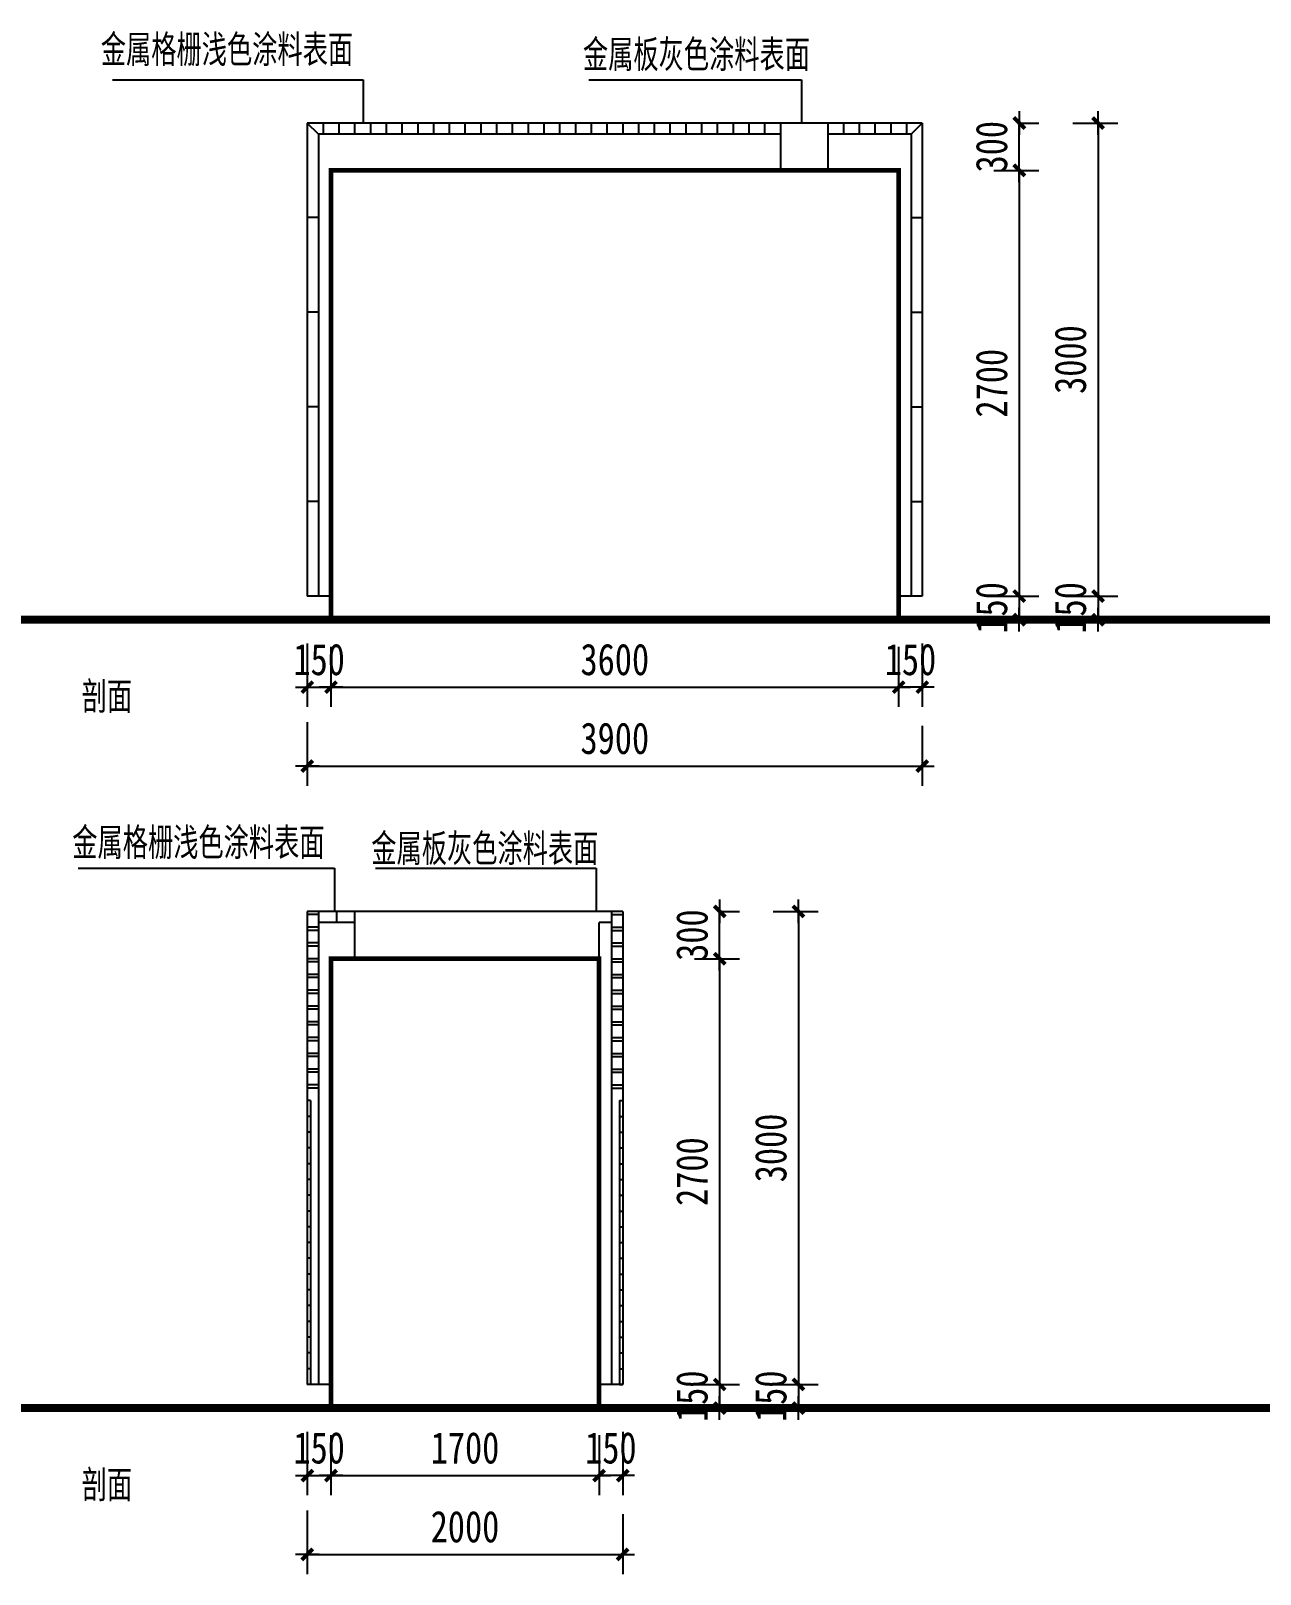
# Model space of a CAD drawing. Extents: x 16731 to 55153, y 153979 to 176230.
# Drawn here: x 31920 to 39715, y 165463 to 175251 of the extents above; entities that cross this region are included whole.
import ezdxf

# ---------------------------------------------------------------- set-up
doc = ezdxf.new("R2010")
doc.units = 0
doc.header["$LTSCALE"] = 500
doc.header["$MEASUREMENT"] = 0
doc.header["$PDMODE"] = 34
doc.layers.get('0').update_dxf_attribs({"linetype": 'CONTINUOUS'})
doc.layers.get('DEFPOINTS').update_dxf_attribs({"linetype": 'CONTINUOUS'})
doc.layers.add('L-OBJECT', color=4, linetype='CONTINUOUS')
doc.layers.add('PUB_DIM', color=3, linetype='CONTINUOUS')
doc.styles.add('_HZTXT', font='txt.shx', dxfattribs={"width": 0.8, "bigfont": 'HZTXT.shx'})
doc.styles.add('DIM_FONT', font='simhei.ttf', dxfattribs={"width": 0.8, "height": 200})
doc.dimstyles.new('DIMB', dxfattribs={"dimtxt": 300, "dimasz": 1, "dimexe": 250, "dimexo": 300, "dimgap": 150, "dimtad": 1, "dimdec": 0, "dimzin": 0, "dimtxsty": 'DIM_FONT', "dimblk": '_DIMX', "dimblk1": '_DIMX', "dimblk2": '_DIMX', "dimcen": 0.09, "dimse2": 1, "dimclrt": 7, "dimazin": 3, "dimtfac": 1, "dimtdec": 0, "dimtix": 1, "dimtmove": 0, "dimatfit": 3, "dimtolj": 1, "dimtzin": 0})

# ---------------------------------------------------------------- blocks, each defined once
blk = doc.blocks.new('_DIMX')
blk.add_line((-150, 0), (150, 0))
at = {"const_width": 50}
blk.add_lwpolyline([(-70, -70), (70, 70)], dxfattribs=at)
blk = doc.blocks.new('*D42')
at = {"color": 0, "linetype": 'BYBLOCK'}
for p, q in [((33672.6, 171366.6), (33672.6, 170963.5)), ((33822.6, 171344.5), (33822.6, 170963.5)), ((33672.1, 171088.5), (33671.6, 171088.5)), ((33672.6, 171088.5), (33822.6, 171088.5)), ((33823.1, 171088.5), (33823.6, 171088.5))]:
    blk.add_line(p, q, dxfattribs=at)
at = {"layer": 'DEFPOINTS', "color": 0, "linetype": 'BYBLOCK'}
for p in [(33672.6, 171516.6), (33822.6, 171494.5), (33822.6, 171088.5)]:
    blk.add_point(p, dxfattribs=at)
at = {"color": 0, "linetype": 'BYBLOCK', "xscale": 0.5, "yscale": 0.5, "zscale": 0.5}
blk.add_blockref('_DIMX', (33672.6, 171088.5), dxfattribs=at)
at = {"color": 0, "linetype": 'BYBLOCK', "xscale": 0.5, "yscale": 0.5, "zscale": 0.5, "rotation": 180}
blk.add_blockref('_DIMX', (33822.6, 171088.5), dxfattribs=at)
at = {"color": 7, "linetype": 'BYBLOCK', "insert": (33747.6, 171263.5), "char_height": 200, "attachment_point": 5, "style": 'DIM_FONT'}
blk.add_mtext('\\A1;150', dxfattribs=at)
blk = doc.blocks.new('*D43')
at = {"color": 0, "linetype": 'BYBLOCK'}
for p, q in [((33672.6, 170866.6), (33672.6, 170463.5)), ((37572.6, 170844.5), (37572.6, 170463.5)), ((33673.1, 170588.5), (37572.1, 170588.5))]:
    blk.add_line(p, q, dxfattribs=at)
at = {"layer": 'DEFPOINTS', "color": 0, "linetype": 'BYBLOCK'}
for p in [(33672.6, 171016.6), (37572.6, 170994.5), (37572.6, 170588.5)]:
    blk.add_point(p, dxfattribs=at)
at = {"color": 0, "linetype": 'BYBLOCK', "xscale": 0.5, "yscale": 0.5, "zscale": 0.5, "rotation": 180}
blk.add_blockref('_DIMX', (33672.6, 170588.5), dxfattribs=at)
at = {"color": 0, "linetype": 'BYBLOCK', "xscale": 0.5, "yscale": 0.5, "zscale": 0.5}
blk.add_blockref('_DIMX', (37572.6, 170588.5), dxfattribs=at)
at = {"color": 7, "linetype": 'BYBLOCK', "insert": (35622.6, 170763.5), "char_height": 200, "attachment_point": 5, "style": 'DIM_FONT'}
blk.add_mtext('\\A1;3900', dxfattribs=at)
blk = doc.blocks.new('*D44')
at = {"color": 0, "linetype": 'BYBLOCK'}
for p, q in [((37422.6, 171344.5), (37422.6, 170963.5)), ((37572.6, 171366.6), (37572.6, 170963.5)), ((37422.1, 171088.5), (37421.6, 171088.5)), ((37572.6, 171088.5), (37422.6, 171088.5)), ((37573.1, 171088.5), (37573.6, 171088.5))]:
    blk.add_line(p, q, dxfattribs=at)
at = {"layer": 'DEFPOINTS', "color": 0, "linetype": 'BYBLOCK'}
for p in [(37422.6, 171494.5), (37572.6, 171516.6), (37422.6, 171088.5)]:
    blk.add_point(p, dxfattribs=at)
at = {"color": 0, "linetype": 'BYBLOCK', "xscale": 0.5, "yscale": 0.5, "zscale": 0.5}
blk.add_blockref('_DIMX', (37422.6, 171088.5), dxfattribs=at)
at = {"color": 0, "linetype": 'BYBLOCK', "xscale": 0.5, "yscale": 0.5, "zscale": 0.5, "rotation": 180}
blk.add_blockref('_DIMX', (37572.6, 171088.5), dxfattribs=at)
at = {"color": 7, "linetype": 'BYBLOCK', "insert": (37497.6, 171263.5), "char_height": 200, "attachment_point": 5, "style": 'DIM_FONT'}
blk.add_mtext('\\A1;150', dxfattribs=at)
blk = doc.blocks.new('*D45')
at = {"color": 0, "linetype": 'BYBLOCK'}
for p, q in [((33822.6, 171194.5), (33822.6, 170963.5)), ((37422.6, 171194.5), (37422.6, 170963.5)), ((33823.1, 171088.5), (37422.1, 171088.5))]:
    blk.add_line(p, q, dxfattribs=at)
at = {"layer": 'DEFPOINTS', "color": 0, "linetype": 'BYBLOCK'}
for p in [(33822.6, 171344.5), (37422.6, 171344.5), (37422.6, 171088.5)]:
    blk.add_point(p, dxfattribs=at)
at = {"color": 0, "linetype": 'BYBLOCK', "xscale": 0.5, "yscale": 0.5, "zscale": 0.5, "rotation": 180}
blk.add_blockref('_DIMX', (33822.6, 171088.5), dxfattribs=at)
at = {"color": 0, "linetype": 'BYBLOCK', "xscale": 0.5, "yscale": 0.5, "zscale": 0.5}
blk.add_blockref('_DIMX', (37422.6, 171088.5), dxfattribs=at)
at = {"color": 7, "linetype": 'BYBLOCK', "insert": (35622.6, 171263.5), "char_height": 200, "attachment_point": 5, "style": 'DIM_FONT'}
blk.add_mtext('\\A1;3600', dxfattribs=at)
blk = doc.blocks.new('*D46')
at = {"color": 0, "linetype": 'BYBLOCK'}
for p, q in [((38527.2, 174666.6), (38812.6, 174666.6)), ((38687.6, 174666.1), (38687.6, 171667.1)), ((38527.2, 171666.6), (38812.6, 171666.6))]:
    blk.add_line(p, q, dxfattribs=at)
at = {"layer": 'DEFPOINTS', "color": 0, "linetype": 'BYBLOCK'}
for p in [(38377.2, 174666.6), (38377.2, 171666.6), (38687.6, 171666.6)]:
    blk.add_point(p, dxfattribs=at)
at = {"color": 0, "linetype": 'BYBLOCK', "xscale": 0.5, "yscale": 0.5, "zscale": 0.5}
for p, rotation in [((38687.6, 174666.6), 90), ((38687.6, 171666.6), 270)]:
    blk.add_blockref('_DIMX', p, dxfattribs=dict(at, rotation=rotation))
at = {"color": 7, "linetype": 'BYBLOCK', "insert": (38512.6, 173166.6), "char_height": 200, "attachment_point": 5, "rotation": 90, "style": 'DIM_FONT'}
blk.add_mtext('\\A1;3000', dxfattribs=at)
blk = doc.blocks.new('*D47')
at = {"color": 0, "linetype": 'BYBLOCK'}
for p, q in [((38527.2, 171666.6), (38812.6, 171666.6)), ((38687.6, 171667.1), (38687.6, 171667.6)), ((38687.6, 171666.6), (38687.6, 171516.6)), ((38527.2, 171516.6), (38812.6, 171516.6)), ((38687.6, 171516.1), (38687.6, 171515.6))]:
    blk.add_line(p, q, dxfattribs=at)
at = {"layer": 'DEFPOINTS', "color": 0, "linetype": 'BYBLOCK'}
for p in [(38377.2, 171666.6), (38377.2, 171516.6), (38687.6, 171516.6)]:
    blk.add_point(p, dxfattribs=at)
at = {"color": 0, "linetype": 'BYBLOCK', "xscale": 0.5, "yscale": 0.5, "zscale": 0.5}
for p, rotation in [((38687.6, 171666.6), 270), ((38687.6, 171516.6), 90)]:
    blk.add_blockref('_DIMX', p, dxfattribs=dict(at, rotation=rotation))
at = {"color": 7, "linetype": 'BYBLOCK', "insert": (38512.6, 171591.6), "char_height": 200, "attachment_point": 5, "rotation": 90, "style": 'DIM_FONT'}
blk.add_mtext('\\A1;150', dxfattribs=at)
blk = doc.blocks.new('*D48')
at = {"color": 0, "linetype": 'BYBLOCK'}
for p, q in [((38027.2, 174366.6), (38312.6, 174366.6)), ((38187.6, 174366.1), (38187.6, 171667.1)), ((38027.2, 171666.6), (38312.6, 171666.6))]:
    blk.add_line(p, q, dxfattribs=at)
at = {"layer": 'DEFPOINTS', "color": 0, "linetype": 'BYBLOCK'}
for p in [(37877.2, 174366.6), (37877.2, 171666.6), (38187.6, 171666.6)]:
    blk.add_point(p, dxfattribs=at)
at = {"color": 0, "linetype": 'BYBLOCK', "xscale": 0.5, "yscale": 0.5, "zscale": 0.5}
for p, rotation in [((38187.6, 174366.6), 90), ((38187.6, 171666.6), 270)]:
    blk.add_blockref('_DIMX', p, dxfattribs=dict(at, rotation=rotation))
at = {"color": 7, "linetype": 'BYBLOCK', "insert": (38012.6, 173016.6), "char_height": 200, "attachment_point": 5, "rotation": 90, "style": 'DIM_FONT'}
blk.add_mtext('\\A1;2700', dxfattribs=at)
blk = doc.blocks.new('*D49')
at = {"color": 0, "linetype": 'BYBLOCK'}
for p, q in [((38027.2, 171666.6), (38312.6, 171666.6)), ((38187.6, 171667.1), (38187.6, 171667.6)), ((38187.6, 171666.6), (38187.6, 171516.6)), ((38027.2, 171516.6), (38312.6, 171516.6)), ((38187.6, 171516.1), (38187.6, 171515.6))]:
    blk.add_line(p, q, dxfattribs=at)
at = {"layer": 'DEFPOINTS', "color": 0, "linetype": 'BYBLOCK'}
for p in [(37877.2, 171666.6), (37877.2, 171516.6), (38187.6, 171516.6)]:
    blk.add_point(p, dxfattribs=at)
at = {"color": 0, "linetype": 'BYBLOCK', "xscale": 0.5, "yscale": 0.5, "zscale": 0.5}
for p, rotation in [((38187.6, 171666.6), 270), ((38187.6, 171516.6), 90)]:
    blk.add_blockref('_DIMX', p, dxfattribs=dict(at, rotation=rotation))
at = {"color": 7, "linetype": 'BYBLOCK', "insert": (38012.6, 171591.6), "char_height": 200, "attachment_point": 5, "rotation": 90, "style": 'DIM_FONT'}
blk.add_mtext('\\A1;150', dxfattribs=at)
blk = doc.blocks.new('*D50')
at = {"color": 0, "linetype": 'BYBLOCK'}
for p, q in [((38177.2, 174666.6), (38312.6, 174666.6)), ((38187.6, 174667.1), (38187.6, 174667.6)), ((38187.6, 174366.6), (38187.6, 174666.6)), ((38177.2, 174366.6), (38312.6, 174366.6)), ((38187.6, 174366.1), (38187.6, 174365.6))]:
    blk.add_line(p, q, dxfattribs=at)
at = {"layer": 'DEFPOINTS', "color": 0, "linetype": 'BYBLOCK'}
for p in [(38027.2, 174666.6), (38187.6, 174666.6), (38027.2, 174366.6)]:
    blk.add_point(p, dxfattribs=at)
at = {"color": 0, "linetype": 'BYBLOCK', "xscale": 0.5, "yscale": 0.5, "zscale": 0.5}
for p, rotation in [((38187.6, 174666.6), 270), ((38187.6, 174366.6), 90)]:
    blk.add_blockref('_DIMX', p, dxfattribs=dict(at, rotation=rotation))
at = {"color": 7, "linetype": 'BYBLOCK', "insert": (38012.6, 174516.6), "char_height": 200, "attachment_point": 5, "rotation": 90, "style": 'DIM_FONT'}
blk.add_mtext('\\A1;300', dxfattribs=at)
blk = doc.blocks.new('*D51')
at = {"color": 0, "linetype": 'BYBLOCK'}
for p, q in [((33672.6, 166366.4), (33672.6, 165963.4)), ((33822.6, 166344.4), (33822.6, 165963.4)), ((33672.1, 166088.4), (33671.6, 166088.4)), ((33672.6, 166088.4), (33822.6, 166088.4)), ((33823.1, 166088.4), (33823.6, 166088.4))]:
    blk.add_line(p, q, dxfattribs=at)
at = {"layer": 'DEFPOINTS', "color": 0, "linetype": 'BYBLOCK'}
for p in [(33672.6, 166516.4), (33822.6, 166494.4), (33822.6, 166088.4)]:
    blk.add_point(p, dxfattribs=at)
at = {"color": 0, "linetype": 'BYBLOCK', "xscale": 0.5, "yscale": 0.5, "zscale": 0.5}
blk.add_blockref('_DIMX', (33672.6, 166088.4), dxfattribs=at)
at = {"color": 0, "linetype": 'BYBLOCK', "xscale": 0.5, "yscale": 0.5, "zscale": 0.5, "rotation": 180}
blk.add_blockref('_DIMX', (33822.6, 166088.4), dxfattribs=at)
at = {"color": 7, "linetype": 'BYBLOCK', "insert": (33747.6, 166263.4), "char_height": 200, "attachment_point": 5, "style": 'DIM_FONT'}
blk.add_mtext('\\A1;150', dxfattribs=at)
blk = doc.blocks.new('*D52')
at = {"color": 0, "linetype": 'BYBLOCK'}
for p, q in [((33672.6, 165866.4), (33672.6, 165463.4)), ((35672.6, 165844.4), (35672.6, 165463.4)), ((33673.1, 165588.4), (35672.1, 165588.4))]:
    blk.add_line(p, q, dxfattribs=at)
at = {"layer": 'DEFPOINTS', "color": 0, "linetype": 'BYBLOCK'}
for p in [(33672.6, 166016.4), (35672.6, 165994.4), (35672.6, 165588.4)]:
    blk.add_point(p, dxfattribs=at)
at = {"color": 0, "linetype": 'BYBLOCK', "xscale": 0.5, "yscale": 0.5, "zscale": 0.5, "rotation": 180}
blk.add_blockref('_DIMX', (33672.6, 165588.4), dxfattribs=at)
at = {"color": 0, "linetype": 'BYBLOCK', "xscale": 0.5, "yscale": 0.5, "zscale": 0.5}
blk.add_blockref('_DIMX', (35672.6, 165588.4), dxfattribs=at)
at = {"color": 7, "linetype": 'BYBLOCK', "insert": (34672.6, 165763.4), "char_height": 200, "attachment_point": 5, "style": 'DIM_FONT'}
blk.add_mtext('\\A1;2000', dxfattribs=at)
blk = doc.blocks.new('*D53')
at = {"color": 0, "linetype": 'BYBLOCK'}
for p, q in [((35522.6, 166344.4), (35522.6, 165963.4)), ((35672.6, 166366.4), (35672.6, 165963.4)), ((35522.1, 166088.4), (35521.6, 166088.4)), ((35672.6, 166088.4), (35522.6, 166088.4)), ((35673.1, 166088.4), (35673.6, 166088.4))]:
    blk.add_line(p, q, dxfattribs=at)
at = {"layer": 'DEFPOINTS', "color": 0, "linetype": 'BYBLOCK'}
for p in [(35522.6, 166494.4), (35672.6, 166516.4), (35522.6, 166088.4)]:
    blk.add_point(p, dxfattribs=at)
at = {"color": 0, "linetype": 'BYBLOCK', "xscale": 0.5, "yscale": 0.5, "zscale": 0.5}
blk.add_blockref('_DIMX', (35522.6, 166088.4), dxfattribs=at)
at = {"color": 0, "linetype": 'BYBLOCK', "xscale": 0.5, "yscale": 0.5, "zscale": 0.5, "rotation": 180}
blk.add_blockref('_DIMX', (35672.6, 166088.4), dxfattribs=at)
at = {"color": 7, "linetype": 'BYBLOCK', "insert": (35597.6, 166263.4), "char_height": 200, "attachment_point": 5, "style": 'DIM_FONT'}
blk.add_mtext('\\A1;150', dxfattribs=at)
blk = doc.blocks.new('*D54')
at = {"color": 0, "linetype": 'BYBLOCK'}
for p, q in [((33822.6, 166194.4), (33822.6, 165963.4)), ((35522.6, 166194.4), (35522.6, 165963.4)), ((33823.1, 166088.4), (35522.1, 166088.4))]:
    blk.add_line(p, q, dxfattribs=at)
at = {"layer": 'DEFPOINTS', "color": 0, "linetype": 'BYBLOCK'}
for p in [(33822.6, 166344.4), (35522.6, 166344.4), (35522.6, 166088.4)]:
    blk.add_point(p, dxfattribs=at)
at = {"color": 0, "linetype": 'BYBLOCK', "xscale": 0.5, "yscale": 0.5, "zscale": 0.5, "rotation": 180}
blk.add_blockref('_DIMX', (33822.6, 166088.4), dxfattribs=at)
at = {"color": 0, "linetype": 'BYBLOCK', "xscale": 0.5, "yscale": 0.5, "zscale": 0.5}
blk.add_blockref('_DIMX', (35522.6, 166088.4), dxfattribs=at)
at = {"color": 7, "linetype": 'BYBLOCK', "insert": (34672.6, 166263.4), "char_height": 200, "attachment_point": 5, "style": 'DIM_FONT'}
blk.add_mtext('\\A1;1700', dxfattribs=at)
blk = doc.blocks.new('*D55')
at = {"color": 0, "linetype": 'BYBLOCK'}
for p, q in [((36627.2, 169666.4), (36912.6, 169666.4)), ((36787.6, 169665.9), (36787.6, 166666.9)), ((36627.2, 166666.4), (36912.6, 166666.4))]:
    blk.add_line(p, q, dxfattribs=at)
at = {"layer": 'DEFPOINTS', "color": 0, "linetype": 'BYBLOCK'}
for p in [(36477.2, 169666.4), (36477.2, 166666.4), (36787.6, 166666.4)]:
    blk.add_point(p, dxfattribs=at)
at = {"color": 0, "linetype": 'BYBLOCK', "xscale": 0.5, "yscale": 0.5, "zscale": 0.5}
for p, rotation in [((36787.6, 169666.4), 90), ((36787.6, 166666.4), 270)]:
    blk.add_blockref('_DIMX', p, dxfattribs=dict(at, rotation=rotation))
at = {"color": 7, "linetype": 'BYBLOCK', "insert": (36612.6, 168166.4), "char_height": 200, "attachment_point": 5, "rotation": 90, "style": 'DIM_FONT'}
blk.add_mtext('\\A1;3000', dxfattribs=at)
blk = doc.blocks.new('*D56')
at = {"color": 0, "linetype": 'BYBLOCK'}
for p, q in [((36627.2, 166666.4), (36912.6, 166666.4)), ((36787.6, 166666.9), (36787.6, 166667.4)), ((36787.6, 166666.4), (36787.6, 166516.4)), ((36627.2, 166516.4), (36912.6, 166516.4)), ((36787.6, 166515.9), (36787.6, 166515.4))]:
    blk.add_line(p, q, dxfattribs=at)
at = {"layer": 'DEFPOINTS', "color": 0, "linetype": 'BYBLOCK'}
for p in [(36477.2, 166666.4), (36477.2, 166516.4), (36787.6, 166516.4)]:
    blk.add_point(p, dxfattribs=at)
at = {"color": 0, "linetype": 'BYBLOCK', "xscale": 0.5, "yscale": 0.5, "zscale": 0.5}
for p, rotation in [((36787.6, 166666.4), 270), ((36787.6, 166516.4), 90)]:
    blk.add_blockref('_DIMX', p, dxfattribs=dict(at, rotation=rotation))
at = {"color": 7, "linetype": 'BYBLOCK', "insert": (36612.6, 166591.4), "char_height": 200, "attachment_point": 5, "rotation": 90, "style": 'DIM_FONT'}
blk.add_mtext('\\A1;150', dxfattribs=at)
blk = doc.blocks.new('*D57')
at = {"color": 0, "linetype": 'BYBLOCK'}
for p, q in [((36127.2, 169366.4), (36412.6, 169366.4)), ((36287.6, 169365.9), (36287.6, 166666.9)), ((36127.2, 166666.4), (36412.6, 166666.4))]:
    blk.add_line(p, q, dxfattribs=at)
at = {"layer": 'DEFPOINTS', "color": 0, "linetype": 'BYBLOCK'}
for p in [(35977.2, 169366.4), (35977.2, 166666.4), (36287.6, 166666.4)]:
    blk.add_point(p, dxfattribs=at)
at = {"color": 0, "linetype": 'BYBLOCK', "xscale": 0.5, "yscale": 0.5, "zscale": 0.5}
for p, rotation in [((36287.6, 169366.4), 90), ((36287.6, 166666.4), 270)]:
    blk.add_blockref('_DIMX', p, dxfattribs=dict(at, rotation=rotation))
at = {"color": 7, "linetype": 'BYBLOCK', "insert": (36112.6, 168016.4), "char_height": 200, "attachment_point": 5, "rotation": 90, "style": 'DIM_FONT'}
blk.add_mtext('\\A1;2700', dxfattribs=at)
blk = doc.blocks.new('*D58')
at = {"color": 0, "linetype": 'BYBLOCK'}
for p, q in [((36127.2, 166666.4), (36412.6, 166666.4)), ((36287.6, 166666.9), (36287.6, 166667.4)), ((36287.6, 166666.4), (36287.6, 166516.4)), ((36127.2, 166516.4), (36412.6, 166516.4)), ((36287.6, 166515.9), (36287.6, 166515.4))]:
    blk.add_line(p, q, dxfattribs=at)
at = {"layer": 'DEFPOINTS', "color": 0, "linetype": 'BYBLOCK'}
for p in [(35977.2, 166666.4), (35977.2, 166516.4), (36287.6, 166516.4)]:
    blk.add_point(p, dxfattribs=at)
at = {"color": 0, "linetype": 'BYBLOCK', "xscale": 0.5, "yscale": 0.5, "zscale": 0.5}
for p, rotation in [((36287.6, 166666.4), 270), ((36287.6, 166516.4), 90)]:
    blk.add_blockref('_DIMX', p, dxfattribs=dict(at, rotation=rotation))
at = {"color": 7, "linetype": 'BYBLOCK', "insert": (36112.6, 166591.4), "char_height": 200, "attachment_point": 5, "rotation": 90, "style": 'DIM_FONT'}
blk.add_mtext('\\A1;150', dxfattribs=at)
blk = doc.blocks.new('*D59')
at = {"color": 0, "linetype": 'BYBLOCK'}
for p, q in [((36277.2, 169666.4), (36412.6, 169666.4)), ((36287.6, 169666.9), (36287.6, 169667.4)), ((36287.6, 169366.4), (36287.6, 169666.4)), ((36277.2, 169366.4), (36412.6, 169366.4)), ((36287.6, 169365.9), (36287.6, 169365.4))]:
    blk.add_line(p, q, dxfattribs=at)
at = {"layer": 'DEFPOINTS', "color": 0, "linetype": 'BYBLOCK'}
for p in [(36127.2, 169666.4), (36287.6, 169666.4), (36127.2, 169366.4)]:
    blk.add_point(p, dxfattribs=at)
at = {"color": 0, "linetype": 'BYBLOCK', "xscale": 0.5, "yscale": 0.5, "zscale": 0.5}
for p, rotation in [((36287.6, 169666.4), 270), ((36287.6, 169366.4), 90)]:
    blk.add_blockref('_DIMX', p, dxfattribs=dict(at, rotation=rotation))
at = {"color": 7, "linetype": 'BYBLOCK', "insert": (36112.6, 169516.4), "char_height": 200, "attachment_point": 5, "rotation": 90, "style": 'DIM_FONT'}
blk.add_mtext('\\A1;300', dxfattribs=at)

msp = doc.modelspace()

# ---------------------------------------------------------------- linework, layer by layer
at = {"layer": 'L-OBJECT'}
for p, q in [((33672.6, 174666.6), (33672.6, 171666.6)), ((37572.6, 174666.6), (33672.6, 174666.6)), ((33742.6, 174596.6), (33672.6, 174666.6)), ((33772.6, 174666.6), (33772.6, 174596.6)), ((33872.6, 174666.6), (33872.6, 174596.6)), ((33972.6, 174666.6), (33972.6, 174596.6)), ((34072.6, 174666.6), (34072.6, 174596.6)), ((34172.6, 174666.6), (34172.6, 174596.6)), ((34272.6, 174666.6), (34272.6, 174596.6)), ((34372.6, 174666.6), (34372.6, 174596.6)), ((34472.6, 174666.6), (34472.6, 174596.6)), ((34572.6, 174666.6), (34572.6, 174596.6)), ((34672.6, 174666.6), (34672.6, 174596.6)), ((34772.6, 174666.6), (34772.6, 174596.6)), ((34872.6, 174666.6), (34872.6, 174596.6)), ((34972.6, 174666.6), (34972.6, 174596.6)), ((35072.6, 174666.6), (35072.6, 174596.6)), ((35172.6, 174666.6), (35172.6, 174596.6)), ((35272.6, 174666.6), (35272.6, 174596.6)), ((35372.6, 174666.6), (35372.6, 174596.6)), ((35472.6, 174666.6), (35472.6, 174596.6)), ((35572.6, 174666.6), (35572.6, 174596.6)), ((35672.6, 174666.6), (35672.6, 174596.6)), ((35772.6, 174666.6), (35772.6, 174596.6)), ((35872.6, 174666.6), (35872.6, 174596.6)), ((35972.6, 174666.6), (35972.6, 174596.6)), ((36072.6, 174666.6), (36072.6, 174596.6)), ((36172.6, 174666.6), (36172.6, 174596.6)), ((36272.6, 174666.6), (36272.6, 174596.6)), ((36372.6, 174666.6), (36372.6, 174596.6)), ((36472.6, 174666.6), (36472.6, 174596.6)), ((36572.6, 174666.6), (36572.6, 174596.6)), ((36672.6, 174666.6), (36672.6, 174366.6)), ((36972.6, 174666.6), (36972.6, 174366.6)), ((37072.6, 174666.6), (37072.6, 174596.6)), ((37172.6, 174666.6), (37172.6, 174596.6)), ((37272.6, 174666.6), (37272.6, 174596.6)), ((37372.6, 174666.6), (37372.6, 174596.6)), ((37472.6, 174666.6), (37472.6, 174596.6)), ((37502.6, 174596.6), (37572.6, 174666.6)), ((37572.6, 174666.6), (37572.6, 171666.6)), ((33742.6, 174596.6), (33742.6, 171666.6)), ((36672.6, 174596.6), (33742.6, 174596.6)), ((37502.6, 174596.6), (36972.6, 174596.6)), ((37502.6, 174596.6), (37502.6, 171666.6)), ((33822.6, 174366.6), (33822.6, 171516.6)), ((33822.6, 174366.6), (37422.6, 174366.6)), ((37422.6, 174366.6), (37422.6, 171516.6)), ((33742.6, 174066.6), (33672.6, 174066.6)), ((37502.6, 174066.6), (37572.6, 174066.6)), ((33742.6, 173466.6), (33672.6, 173466.6)), ((37502.6, 173466.6), (37572.6, 173466.6)), ((33742.6, 172866.6), (33672.6, 172866.6)), ((37502.6, 172866.6), (37572.6, 172866.6)), ((33742.6, 172266.6), (33672.6, 172266.6)), ((37502.6, 172266.6), (37572.6, 172266.6)), ((33822.6, 171666.6), (33672.6, 171666.6)), ((37572.6, 171666.6), (37422.6, 171666.6)), ((33672.6, 169666.4), (33672.6, 166666.4)), ((35672.6, 169666.4), (33672.6, 169666.4)), ((33672.6, 169666.4), (33672.6, 169596.4)), ((33742.6, 169646.4), (33672.6, 169646.4)), ((33742.6, 169666.4), (33742.6, 166666.4)), ((33857.6, 169666.4), (33857.6, 169596.4)), ((33972.6, 169666.4), (33972.6, 169596.4)), ((33972.6, 169666.4), (33972.6, 169596.4)), ((33972.6, 169666.4), (33972.6, 169366.4)), ((35602.6, 169666.4), (35602.6, 166666.4)), ((35602.6, 169646.4), (35672.6, 169646.4)), ((35672.6, 169666.4), (35672.6, 166666.4)), ((35672.6, 169666.4), (35672.6, 169596.4)), ((33742.6, 169566.4), (33672.6, 169566.4)), ((33742.6, 169546.4), (33672.6, 169546.4)), ((33972.6, 169596.4), (33742.6, 169596.4)), ((35602.6, 169596.4), (35522.6, 169596.4)), ((35522.6, 169366.4), (35522.6, 169596.4)), ((35602.6, 169566.4), (35672.6, 169566.4)), ((35602.6, 169546.4), (35672.6, 169546.4)), ((33742.6, 169466.4), (33672.6, 169466.4)), ((33742.6, 169446.4), (33672.6, 169446.4)), ((35602.6, 169466.4), (35672.6, 169466.4)), ((35602.6, 169446.4), (35672.6, 169446.4)), ((33742.6, 169366.4), (33672.6, 169366.4)), ((33742.6, 169346.4), (33672.6, 169346.4)), ((33822.6, 169366.4), (33822.6, 166516.4)), ((33822.6, 169366.4), (35522.6, 169366.4)), ((35522.6, 169366.4), (35522.6, 166516.4)), ((35602.6, 169366.4), (35672.6, 169366.4)), ((35602.6, 169346.4), (35672.6, 169346.4)), ((33742.6, 169266.4), (33672.6, 169266.4)), ((33742.6, 169246.4), (33672.6, 169246.4)), ((35602.6, 169266.4), (35672.6, 169266.4)), ((35602.6, 169246.4), (35672.6, 169246.4)), ((33742.6, 169166.4), (33672.6, 169166.4)), ((33742.6, 169146.4), (33672.6, 169146.4)), ((35602.6, 169166.4), (35672.6, 169166.4)), ((35602.6, 169146.4), (35672.6, 169146.4)), ((33742.6, 169066.4), (33672.6, 169066.4)), ((33742.6, 169066.4), (33672.6, 169066.4)), ((33742.6, 169046.4), (33672.6, 169046.4)), ((35602.6, 169066.4), (35672.6, 169066.4)), ((35602.6, 169066.4), (35672.6, 169066.4)), ((35602.6, 169046.4), (35672.6, 169046.4)), ((33742.6, 168966.4), (33672.6, 168966.4)), ((33742.6, 168946.4), (33672.6, 168946.4)), ((35602.6, 168966.4), (35672.6, 168966.4)), ((35602.6, 168946.4), (35672.6, 168946.4)), ((33742.6, 168866.4), (33672.6, 168866.4)), ((33742.6, 168846.4), (33672.6, 168846.4)), ((35602.6, 168866.4), (35672.6, 168866.4)), ((35602.6, 168846.4), (35672.6, 168846.4)), ((33742.6, 168766.4), (33672.6, 168766.4)), ((33742.6, 168746.4), (33672.6, 168746.4)), ((35602.6, 168766.4), (35672.6, 168766.4)), ((35602.6, 168746.4), (35672.6, 168746.4)), ((33742.6, 168666.4), (33672.6, 168666.4)), ((33742.6, 168646.4), (33672.6, 168646.4)), ((35602.6, 168666.4), (35672.6, 168666.4)), ((35602.6, 168646.4), (35672.6, 168646.4)), ((33742.6, 168566.4), (33672.6, 168566.4)), ((35602.6, 168566.4), (35672.6, 168566.4)), ((33742.6, 168546.4), (33672.6, 168546.4)), ((33692.6, 168466.4), (33672.6, 168466.4)), ((33692.6, 168466.4), (33692.6, 166666.4)), ((35602.6, 168546.4), (35672.6, 168546.4)), ((35652.6, 168466.4), (35672.6, 168466.4)), ((35652.6, 168466.4), (35652.6, 166666.4)), ((33692.6, 168366.4), (33672.6, 168366.4)), ((35652.6, 168366.4), (35672.6, 168366.4)), ((33692.6, 168266.4), (33672.6, 168266.4)), ((35652.6, 168266.4), (35672.6, 168266.4)), ((33692.6, 168166.4), (33672.6, 168166.4)), ((35652.6, 168166.4), (35672.6, 168166.4)), ((33692.6, 168066.4), (33672.6, 168066.4)), ((35652.6, 168066.4), (35672.6, 168066.4)), ((33692.6, 167966.4), (33672.6, 167966.4)), ((35652.6, 167966.4), (35672.6, 167966.4)), ((33692.6, 167866.4), (33672.6, 167866.4)), ((33692.6, 167866.4), (33672.6, 167866.4)), ((35652.6, 167866.4), (35672.6, 167866.4)), ((35652.6, 167866.4), (35672.6, 167866.4)), ((33692.6, 167766.4), (33672.6, 167766.4)), ((35652.6, 167766.4), (35672.6, 167766.4)), ((33692.6, 167666.4), (33672.6, 167666.4)), ((35652.6, 167666.4), (35672.6, 167666.4)), ((33692.6, 167566.4), (33672.6, 167566.4)), ((35652.6, 167566.4), (35672.6, 167566.4)), ((33692.6, 167466.4), (33672.6, 167466.4)), ((35652.6, 167466.4), (35672.6, 167466.4)), ((33692.6, 167366.4), (33672.6, 167366.4)), ((35652.6, 167366.4), (35672.6, 167366.4)), ((33692.6, 167266.4), (33672.6, 167266.4)), ((33692.6, 167266.4), (33672.6, 167266.4)), ((33692.6, 167266.4), (33672.6, 167266.4)), ((35652.6, 167266.4), (35672.6, 167266.4)), ((35652.6, 167266.4), (35672.6, 167266.4)), ((35652.6, 167266.4), (35672.6, 167266.4)), ((33692.6, 167166.4), (33672.6, 167166.4)), ((35652.6, 167166.4), (35672.6, 167166.4)), ((33692.6, 167066.4), (33672.6, 167066.4)), ((35652.6, 167066.4), (35672.6, 167066.4)), ((33692.6, 166966.4), (33672.6, 166966.4)), ((35652.6, 166966.4), (35672.6, 166966.4)), ((33692.6, 166866.4), (33672.6, 166866.4)), ((35652.6, 166866.4), (35672.6, 166866.4)), ((33692.6, 166766.4), (33672.6, 166766.4)), ((35652.6, 166766.4), (35672.6, 166766.4)), ((33822.6, 166666.4), (33672.6, 166666.4)), ((33692.6, 166666.4), (33672.6, 166666.4)), ((35672.6, 166666.4), (35522.6, 166666.4)), ((35652.6, 166666.4), (35672.6, 166666.4))]:
    msp.add_line(p, q, dxfattribs=at)
for points, const_width in [([(33822.6, 171516.6), (33822.6, 174366.6), (37422.6, 174366.6), (37422.6, 171516.6)], 30), ([(55127.8, 171516.6), (17394.2, 171516.6)], 50), ([(33822.6, 166494.4), (33822.6, 169366.4), (35522.6, 169366.4), (35522.6, 166516.4)], 30), ([(55127.8, 166516.4), (17394.2, 166516.4)], 50)]:
    msp.add_lwpolyline(points, dxfattribs=dict(at, const_width=const_width))
at = {"layer": 'PUB_DIM'}
for p, q in [((32436.7, 174941.1), (34025.9, 174941.1)), ((34025.9, 174941.1), (34025.9, 174666.6)), ((35458.1, 174941.1), (36806, 174941.1)), ((36806, 174941.1), (36806, 174666.6)), ((32219.4, 169940.9), (33845.2, 169940.9)), ((33845.2, 169940.9), (33845.2, 169666.4)), ((34105.4, 169940.9), (35503.9, 169940.9)), ((35503.9, 169940.9), (35503.9, 169666.4))]:
    msp.add_line(p, q, dxfattribs=at)

# ---------------------------------------------------------------- texts
at = {"layer": 'L-OBJECT', "style": '_HZTXT', "width": 0.8}
for s, p in [('金属格栅浅色涂料表面', (32363.1, 175028.3)), ('金属板灰色涂料表面', (35420.4, 174996.8)), ('剖面', (32241.8, 170925.2)), ('金属格栅浅色涂料表面', (32182.1, 169999)), ('金属板灰色涂料表面', (34078.4, 169961)), ('剖面', (32241.8, 165925.1))]:
    msp.add_text(s, height=200, dxfattribs=at).set_placement(p)

# ---------------------------------------------------------------- dimensions: what is measured, and where the dimension line sits
at = {"layer": 'PUB_DIM'}
for base, p1, p2, picture, middle in [((38187.6, 174666.6), (38027.2, 174366.6), (38027.2, 174666.6), '*D50', (38012.6, 174516.6)), ((38687.6, 171666.6), (38377.2, 174666.6), (38377.2, 171666.6), '*D46', (38512.6, 173166.6)), ((38187.6, 171666.6), (37877.2, 174366.6), (37877.2, 171666.6), '*D48', (38012.6, 173016.6)), ((38187.6, 171516.6), (37877.2, 171666.6), (37877.2, 171516.6), '*D49', (38012.6, 171591.6)), ((38687.6, 171516.6), (38377.2, 171666.6), (38377.2, 171516.6), '*D47', (38512.6, 171591.6)), ((36287.6, 169666.4), (36127.2, 169366.4), (36127.2, 169666.4), '*D59', (36112.6, 169516.4)), ((36787.6, 166666.4), (36477.2, 169666.4), (36477.2, 166666.4), '*D55', (36612.6, 168166.4)), ((36287.6, 166666.4), (35977.2, 169366.4), (35977.2, 166666.4), '*D57', (36112.6, 168016.4)), ((36287.6, 166516.4), (35977.2, 166666.4), (35977.2, 166516.4), '*D58', (36112.6, 166591.4)), ((36787.6, 166516.4), (36477.2, 166666.4), (36477.2, 166516.4), '*D56', (36612.6, 166591.4))]:
    dim = msp.add_linear_dim(base=base, p1=p1, p2=p2, angle=90, dimstyle='DIMB', override={"dimscale": 0.5, "dimblk1": '_DIMX', "dimblk2": '_DIMX', "dimsah": 1, "dimse2": 0}, dxfattribs=at)
    dim.commit()
    dim.dimension.update_dxf_attribs({"geometry": picture, "text_midpoint": middle})
for base, p1, p2, picture, middle in [((33822.6, 171088.5), (33672.6, 171516.6), (33822.6, 171494.5), '*D42', (33747.6, 171263.5)), ((37422.6, 171088.5), (37572.6, 171516.6), (37422.6, 171494.5), '*D44', (37497.6, 171263.5)), ((37422.6, 171088.5), (33822.6, 171344.5), (37422.6, 171344.5), '*D45', (35622.6, 171263.5)), ((37572.6, 170588.5), (33672.6, 171016.6), (37572.6, 170994.5), '*D43', (35622.6, 170763.5)), ((33822.6, 166088.4), (33672.6, 166516.4), (33822.6, 166494.4), '*D51', (33747.6, 166263.4)), ((35522.6, 166088.4), (35672.6, 166516.4), (35522.6, 166494.4), '*D53', (35597.6, 166263.4)), ((35522.6, 166088.4), (33822.6, 166344.4), (35522.6, 166344.4), '*D54', (34672.6, 166263.4)), ((35672.6, 165588.4), (33672.6, 166016.4), (35672.6, 165994.4), '*D52', (34672.6, 165763.4))]:
    dim = msp.add_linear_dim(base=base, p1=p1, p2=p2, dimstyle='DIMB', override={"dimscale": 0.5, "dimblk1": '_DIMX', "dimblk2": '_DIMX', "dimsah": 1, "dimse2": 0}, dxfattribs=at)
    dim.commit()
    dim.dimension.update_dxf_attribs({"geometry": picture, "text_midpoint": middle})

doc.saveas('drawing.dxf')
